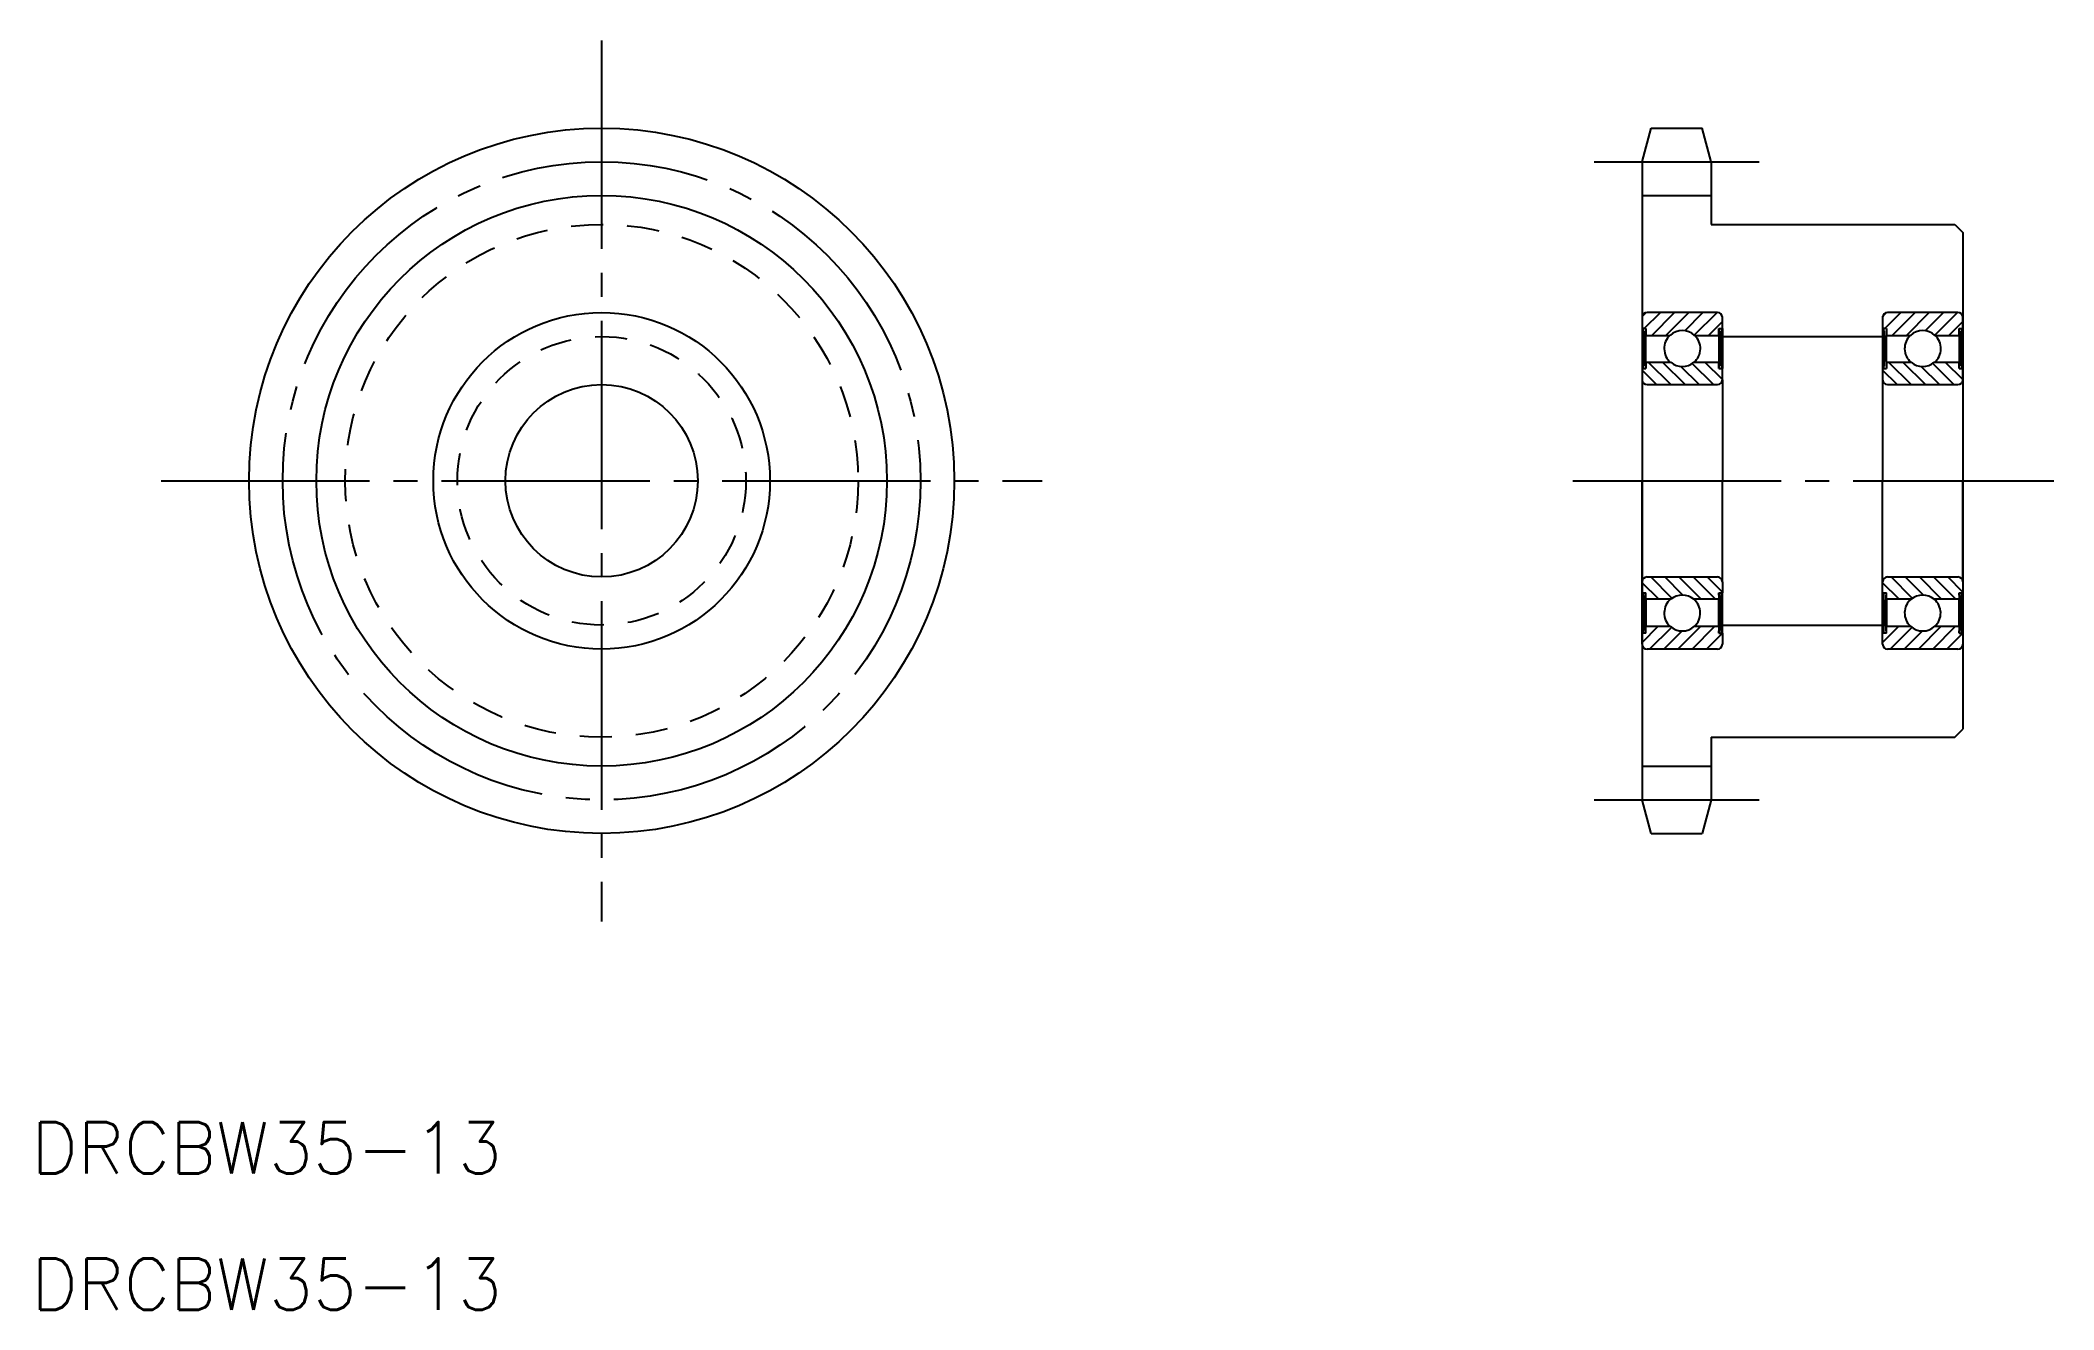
# Model space of a CAD drawing. Extents: x 103 to 229, y 215 to 294.
import ezdxf

# ---------------------------------------------------------------- set-up
doc = ezdxf.new("R2010")
doc.units = 0
doc.linetypes.add('CENTER', pattern=[17.5, 13, -1.5, 1.5, -1.5])
doc.linetypes.add('DASHED', pattern=[3.5, 2, -1.5])
doc.layers.get('0').update_dxf_attribs({"linetype": 'CONTINUOUS'})
doc.layers.add('CENTER', color=1, linetype='CENTER')
doc.styles.get("Standard").update_dxf_attribs({"font": 'txt.shx', "bigfont": '@extfont2.shx'})

# ---------------------------------------------------------------- blocks, each defined once
blk = doc.blocks.new('*X2')
at = {"color": 0, "linetype": 'CONTINUOUS'}
for p, q in [((218.14, 276.74), (218.39, 276.98)), ((218.27, 275.99), (219.27, 276.99)), ((218.73, 275.56), (220.16, 276.99)), ((219.62, 275.56), (221.04, 276.99)), ((220.79, 275.85), (221.93, 276.99)), ((221.39, 275.57), (222.81, 276.99)), ((222.27, 275.56), (223.14, 276.43)), ((218.14, 256.41), (219.14, 257.41)), ((218.6, 255.99), (219.96, 257.34)), ((219.49, 255.99), (220.61, 257.11)), ((220.37, 255.99), (221.8, 257.41)), ((221.26, 255.99), (222.68, 257.41)), ((222.14, 255.99), (223.14, 256.99))]:
    blk.add_line(p, q, dxfattribs=at)
blk = doc.blocks.new('*X3')
at = {"color": 0, "linetype": 'CONTINUOUS'}
for p, q in [((219.92, 272.49), (218.53, 273.88)), ((220.81, 272.49), (219.42, 273.88)), ((223.14, 272.81), (222.07, 273.88)), ((219.04, 272.49), (218.14, 273.39)), ((221.69, 272.49), (220.56, 273.61)), ((222.58, 272.49), (221.26, 273.8)), ((219.17, 259.1), (218.14, 260.13)), ((219.99, 259.16), (218.67, 260.49)), ((220.68, 259.36), (219.55, 260.49)), ((221.82, 259.1), (220.43, 260.49)), ((222.71, 259.1), (221.32, 260.49)), ((223.14, 259.55), (222.2, 260.49))]:
    blk.add_line(p, q, dxfattribs=at)
blk = doc.blocks.new('*X4')
at = {"color": 0, "linetype": 'CONTINUOUS'}
for p, q in [((203.14, 276.74), (203.39, 276.98)), ((203.27, 275.99), (204.27, 276.99)), ((203.73, 275.56), (205.16, 276.99)), ((204.62, 275.56), (206.04, 276.99)), ((205.79, 275.85), (206.93, 276.99)), ((206.39, 275.57), (207.81, 276.99)), ((207.27, 275.56), (208.14, 276.43)), ((203.14, 256.41), (204.14, 257.41)), ((203.6, 255.99), (204.96, 257.34)), ((204.49, 255.99), (205.61, 257.11)), ((205.37, 255.99), (206.8, 257.41)), ((206.26, 255.99), (207.68, 257.41)), ((207.14, 255.99), (208.14, 256.99))]:
    blk.add_line(p, q, dxfattribs=at)
blk = doc.blocks.new('*X5')
at = {"color": 0, "linetype": 'CONTINUOUS'}
for p, q in [((204.92, 272.49), (203.53, 273.88)), ((205.81, 272.49), (204.42, 273.88)), ((208.14, 272.81), (207.07, 273.88)), ((204.04, 272.49), (203.14, 273.39)), ((206.69, 272.49), (205.56, 273.61)), ((207.58, 272.49), (206.26, 273.8)), ((204.17, 259.1), (203.14, 260.13)), ((204.99, 259.16), (203.67, 260.49)), ((205.68, 259.36), (204.55, 260.49)), ((206.82, 259.1), (205.43, 260.49)), ((207.71, 259.1), (206.32, 260.49)), ((208.14, 259.55), (207.2, 260.49))]:
    blk.add_line(p, q, dxfattribs=at)

msp = doc.modelspace()

# ---------------------------------------------------------------- linework, layer by layer
at = {"color": 7, "linetype": 'CONTINUOUS'}
for p, q in [((203.14, 286.39), (203.7, 288.49)), ((203.7, 288.49), (206.88, 288.49)), ((207.44, 286.39), (206.88, 288.49)), ((203.14, 286.39), (203.14, 246.59)), ((207.44, 286.39), (207.44, 282.49)), ((207.44, 282.49), (222.64, 282.49)), ((222.64, 282.49), (223.14, 281.99)), ((223.14, 281.99), (223.14, 250.99)), ((208.14, 275.49), (218.14, 275.49)), ((208.14, 273.86), (208.14, 273.86)), ((223.14, 274.24), (223.14, 274.24)), ((223.14, 273.86), (223.14, 273.86)), ((208.14, 266.49), (208.14, 266.49)), ((223.14, 266.49), (223.14, 266.49)), ((223.14, 266.49), (223.14, 266.49)), ((208.14, 257.49), (218.14, 257.49)), ((207.44, 250.49), (222.64, 250.49)), ((207.44, 250.49), (207.44, 246.59)), ((222.64, 250.49), (223.14, 250.99)), ((203.7, 244.49), (203.14, 246.59)), ((207.44, 246.59), (206.88, 244.49)), ((203.7, 244.49), (206.88, 244.49))]:
    msp.add_line(p, q, dxfattribs=at)
at = {"color": 3, "linetype": 'CONTINUOUS'}
for p, q in [((203.14, 284.29), (207.44, 284.29)), ((203.14, 248.69), (207.44, 248.69))]:
    msp.add_line(p, q, dxfattribs=at)
at = {"color": 7}
for p, q in [((203.14, 276.69), (203.14, 275.99)), ((207.84, 276.99), (203.44, 276.99)), ((208.14, 275.99), (208.14, 276.69)), ((218.14, 276.69), (218.14, 275.99)), ((222.84, 276.99), (218.44, 276.99)), ((223.14, 275.99), (223.14, 276.69)), ((203.37, 275.99), (203.14, 275.99)), ((203.14, 275.99), (203.14, 273.49)), ((203.2, 273.49), (203.2, 275.99)), ((203.2, 275.99), (203.37, 273.49)), ((203.37, 275.99), (203.2, 273.49)), ((203.37, 275.99), (203.37, 275.56)), ((203.37, 275.56), (204.87, 275.56)), ((203.37, 273.88), (203.37, 275.56)), ((206.4, 275.56), (207.91, 275.56)), ((207.91, 275.56), (207.91, 275.99)), ((207.91, 275.99), (208.14, 275.99)), ((207.91, 275.99), (208.08, 273.49)), ((208.08, 275.99), (207.91, 273.49)), ((207.91, 275.56), (207.91, 273.88)), ((208.08, 275.99), (208.08, 273.49)), ((208.14, 275.99), (208.14, 273.49)), ((218.37, 275.99), (218.14, 275.99)), ((218.14, 275.99), (218.14, 273.49)), ((218.2, 273.49), (218.2, 275.99)), ((218.2, 275.99), (218.37, 273.49)), ((218.37, 275.99), (218.2, 273.49)), ((218.37, 275.99), (218.37, 275.56)), ((218.37, 275.56), (219.87, 275.56)), ((218.37, 273.88), (218.37, 275.56)), ((221.4, 275.56), (222.91, 275.56)), ((222.91, 275.56), (222.91, 275.99)), ((222.91, 275.99), (223.14, 275.99)), ((222.91, 275.99), (223.08, 273.49)), ((223.08, 275.99), (222.91, 273.49)), ((222.91, 275.56), (222.91, 273.88)), ((223.08, 275.99), (223.08, 273.49)), ((223.14, 275.99), (223.14, 273.49)), ((204.91, 273.88), (203.37, 273.88)), ((203.37, 273.88), (203.37, 273.49)), ((207.91, 273.88), (206.36, 273.88)), ((207.91, 273.49), (207.91, 273.88)), ((219.91, 273.88), (218.37, 273.88)), ((218.37, 273.88), (218.37, 273.49)), ((222.91, 273.88), (221.36, 273.88)), ((222.91, 273.49), (222.91, 273.88)), ((203.14, 273.49), (203.14, 272.79)), ((203.14, 273.49), (203.37, 273.49)), ((203.14, 272.79), (203.14, 266.49)), ((207.91, 273.49), (208.14, 273.49)), ((208.14, 272.79), (208.14, 273.49)), ((208.14, 272.79), (208.14, 266.49)), ((218.14, 273.49), (218.14, 272.79)), ((218.14, 273.49), (218.37, 273.49)), ((218.14, 272.79), (218.14, 266.49)), ((222.91, 273.49), (223.14, 273.49)), ((223.14, 272.79), (223.14, 273.49)), ((223.14, 272.79), (223.14, 266.49)), ((203.44, 272.49), (207.84, 272.49)), ((218.44, 272.49), (222.84, 272.49)), ((203.14, 260.19), (203.14, 266.49)), ((208.14, 260.19), (208.14, 266.49)), ((218.14, 260.19), (218.14, 266.49)), ((223.14, 260.19), (223.14, 266.49)), ((203.14, 259.49), (203.14, 260.19)), ((203.44, 260.49), (207.84, 260.49)), ((208.14, 260.19), (208.14, 259.49)), ((218.14, 259.49), (218.14, 260.19)), ((218.44, 260.49), (222.84, 260.49)), ((223.14, 260.19), (223.14, 259.49)), ((203.14, 256.99), (203.14, 259.49)), ((203.14, 259.49), (203.37, 259.49)), ((203.2, 259.49), (203.2, 256.99)), ((203.2, 256.99), (203.37, 259.49)), ((203.37, 256.99), (203.2, 259.49)), ((203.37, 259.1), (203.37, 259.49)), ((203.37, 259.1), (203.37, 257.41)), ((204.91, 259.1), (203.37, 259.1)), ((207.91, 259.1), (206.36, 259.1)), ((207.91, 256.99), (208.08, 259.49)), ((208.08, 256.99), (207.91, 259.49)), ((207.91, 259.49), (207.91, 259.1)), ((207.91, 259.49), (208.14, 259.49)), ((207.91, 257.41), (207.91, 259.1)), ((208.08, 256.99), (208.08, 259.49)), ((208.14, 256.99), (208.14, 259.49)), ((218.14, 256.99), (218.14, 259.49)), ((218.14, 259.49), (218.37, 259.49)), ((218.2, 259.49), (218.2, 256.99)), ((218.2, 256.99), (218.37, 259.49)), ((218.37, 256.99), (218.2, 259.49)), ((218.37, 259.1), (218.37, 259.49)), ((218.37, 259.1), (218.37, 257.41)), ((219.91, 259.1), (218.37, 259.1)), ((222.91, 259.1), (221.36, 259.1)), ((222.91, 256.99), (223.08, 259.49)), ((223.08, 256.99), (222.91, 259.49)), ((222.91, 259.49), (222.91, 259.1)), ((222.91, 259.49), (223.14, 259.49)), ((222.91, 257.41), (222.91, 259.1)), ((223.08, 256.99), (223.08, 259.49)), ((223.14, 256.99), (223.14, 259.49)), ((203.14, 256.29), (203.14, 256.99)), ((203.37, 256.99), (203.14, 256.99)), ((203.37, 257.41), (204.87, 257.41)), ((203.37, 256.99), (203.37, 257.41)), ((206.4, 257.41), (207.91, 257.41)), ((207.91, 257.41), (207.91, 256.99)), ((207.91, 256.99), (208.14, 256.99)), ((208.14, 256.99), (208.14, 256.29)), ((218.14, 256.29), (218.14, 256.99)), ((218.37, 256.99), (218.14, 256.99)), ((218.37, 257.41), (219.87, 257.41)), ((218.37, 256.99), (218.37, 257.41)), ((221.4, 257.41), (222.91, 257.41)), ((222.91, 257.41), (222.91, 256.99)), ((222.91, 256.99), (223.14, 256.99)), ((223.14, 256.99), (223.14, 256.29)), ((207.84, 255.99), (203.44, 255.99)), ((222.84, 255.99), (218.44, 255.99))]:
    msp.add_line(p, q, dxfattribs=at)
at = {"color": 7, "linetype": 'CONTINUOUS'}
for radius in [22, 10.5, 6]:
    msp.add_circle((138.22, 266.49), radius, dxfattribs=at)
at = {"color": 3, "linetype": 'CONTINUOUS'}
msp.add_circle((138.22, 266.49), 17.8, dxfattribs=at)
at = {"color": 3, "linetype": 'DASHED'}
for radius in [16, 9]:
    msp.add_circle((138.22, 266.49), radius, dxfattribs=at)
at = {"color": 7}
for centre, radius, start, end in [((203.44, 276.69), 0.3, 90, 180), ((207.84, 276.69), 0.3, 0, 90), ((218.44, 276.69), 0.3, 90, 180), ((222.84, 276.69), 0.3, 0, 90), ((205.64, 274.74), 1.13, 132.8334, 229.8576), ((205.64, 274.74), 1.12, 47.1666, 132.8334), ((205.64, 274.74), 1.13, 310.1424, 47.1666), ((220.64, 274.74), 1.13, 132.8334, 229.8576), ((220.64, 274.74), 1.12, 47.1666, 132.8334), ((220.64, 274.74), 1.13, 310.1424, 47.1666), ((205.64, 274.74), 1.12, 229.8576, 310.1424), ((220.64, 274.74), 1.12, 229.8576, 310.1424), ((203.44, 272.79), 0.3, 180, 270), ((207.84, 272.79), 0.3, 270, 0), ((218.44, 272.79), 0.3, 180, 270), ((222.84, 272.79), 0.3, 270, 0), ((203.44, 260.19), 0.3, 90, 180), ((207.84, 260.19), 0.3, 0, 90), ((218.44, 260.19), 0.3, 90, 180), ((222.84, 260.19), 0.3, 0, 90), ((205.64, 258.24), 1.13, 130.1424, 227.1666), ((205.64, 258.24), 1.12, 49.8576, 130.1424), ((205.64, 258.24), 1.12, 312.8334, 49.8576), ((220.64, 258.24), 1.13, 130.1424, 227.1666), ((220.64, 258.24), 1.12, 49.8576, 130.1424), ((220.64, 258.24), 1.12, 312.8334, 49.8576), ((203.44, 256.29), 0.3, 180, 270), ((205.64, 258.24), 1.12, 227.1666, 312.8334), ((207.84, 256.29), 0.3, 270, 0), ((218.44, 256.29), 0.3, 180, 270), ((220.64, 258.24), 1.12, 227.1666, 312.8334), ((222.84, 256.29), 0.3, 270, 0)]:
    msp.add_arc(centre, radius, start, end, dxfattribs=at)
at = {"layer": 'CENTER', "color": 1, "linetype": 'CENTER'}
for p, q in [((138.22, 293.97), (138.22, 239)), ((200.14, 286.39), (210.44, 286.39)), ((110.73, 266.49), (165.71, 266.49)), ((198.81, 266.49), (228.81, 266.49)), ((200.14, 246.59), (210.44, 246.59))]:
    msp.add_line(p, q, dxfattribs=at)
msp.add_circle((138.22, 266.49), 19.9, dxfattribs=at)

# ---------------------------------------------------------------- block references
at = {"color": 3, "linetype": 'CONTINUOUS'}
for name in ['*X4', '*X2', '*X5', '*X3']:
    msp.add_blockref(name, (0, 0), dxfattribs=at)

# ---------------------------------------------------------------- texts
at = {"color": 7, "linetype": 'CONTINUOUS'}
for p in [(102.65, 223.28), (102.65, 214.77)]:
    msp.add_text('DRCBW35-13', height=3.2, dxfattribs=at).set_placement(p)

doc.saveas('drawing.dxf')
